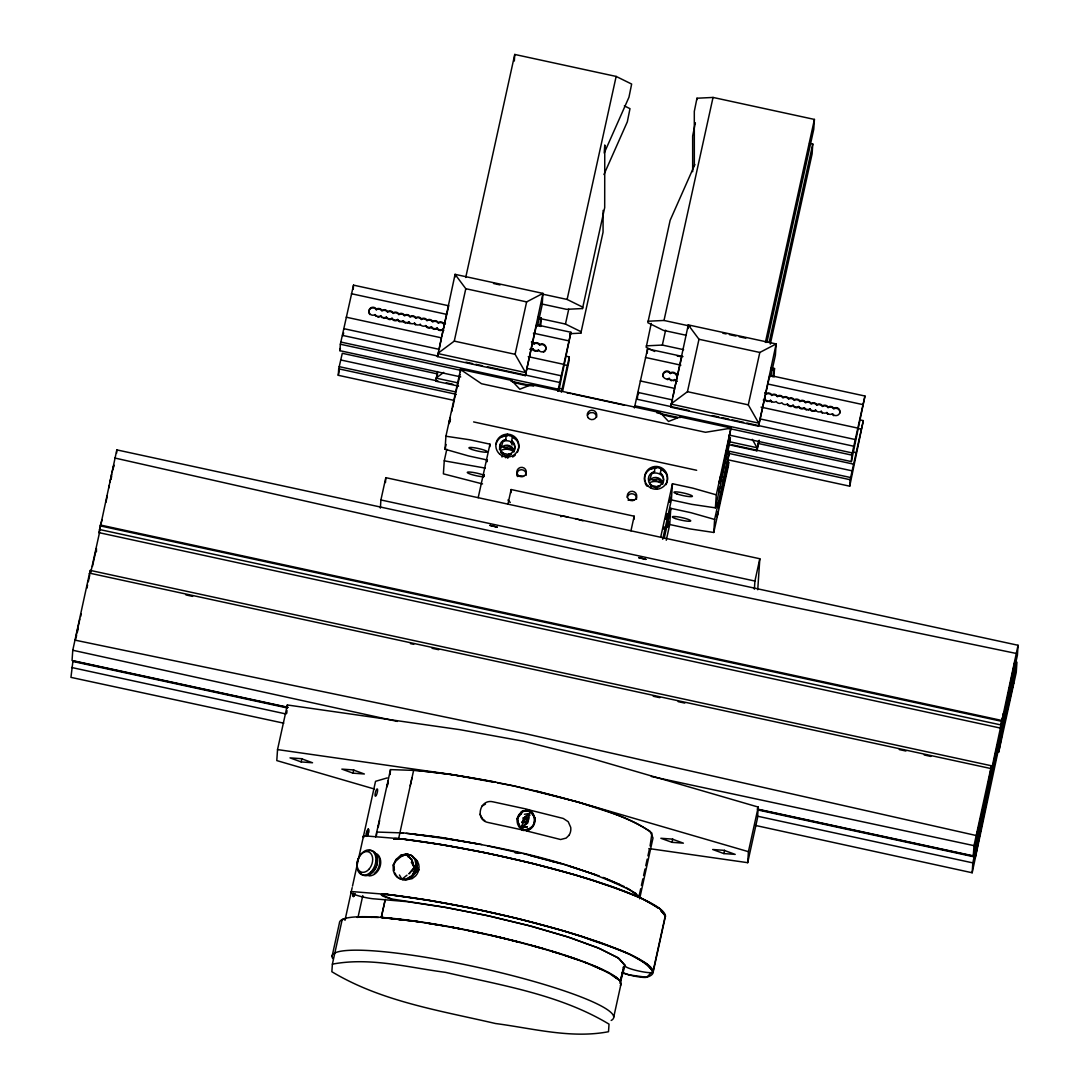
<?xml version="1.0" encoding="UTF-8"?>
<svg xmlns="http://www.w3.org/2000/svg" width="1089" height="1089" viewBox="0 0 1089 1089"><rect width="100%" height="100%" fill="white"/><g stroke="black" fill="none" stroke-linecap="round" stroke-linejoin="round"><path stroke-width="1.5" d="M393.537 871.132L393.551 865.102L396.11 859.425L400.643 855.382L406.102 853.912L411.234 855.355L414.868 859.371L416.175 865.047L414.841 871.077A13.027 11.094 -64.4 0 1 403.284 879.299A13.027 11.094 -64.4 0 1 393.537 871.132L393.36 864.816L396.11 859.425M521.903 822.372C530.792 813.919 530.397 825.19 521.495 825.857M521.1 828.606L523.618 830.145L530.071 828.593L526.205 830.009L522.026 829.859L488.24 822.522C474.654 820.126 479.65 798.713 492.8 801.79L526.586 809.113C537.558 811.591 537.122 827.517 526.749 830.635A10.727 10.618 3.8 0 0 533.869 815.62M529.894 815.28C524.993 812.939 519.276 824.931 526.6 821.487L527.049 819.69L528.778 818.751M407.191 854.443L412.323 855.872L415.957 859.902L417.264 865.564L415.93 871.595A13.027 11.094 -64.4 0 1 405.054 879.789A13.027 11.094 -64.4 0 1 395.035 873.038M287.442 707.442L72.949 660.941L70.948 677.372L283.793 723.191M116.605 453.174L116.822 449.88L1018.052 645.273L1017.412 655.17L1007.271 701.193L1006.781 708.476L1016.949 662.166L1016.241 672.403L998.695 752.24L1002.207 733.224L1000.097 741.8L972.178 872.765L755.167 825.38M972.178 872.765L972.817 862.883L982.959 816.859L983.449 809.576L973.28 855.886L757.127 809.018M991.534 765.798L990.745 769.419L990.799 768.535L89.57 573.141L89.502 574.026L90.305 570.405L991.534 765.798L988.022 784.829L990.132 776.253L1003.541 713.404L1000.315 728.065L99.085 532.671L116.822 449.88M90.088 573.617L90.305 570.405M648.881 848.549L747.694 862.679L757.495 818.084L758.23 807.072L587.434 757.318L523.782 741.296L459.83 729.657L287.346 704.978L277.532 749.586L276.797 760.585L374.398 789.021M286.788 713.227L286.965 710.477M287.156 707.727L287.346 704.978M454.236 400.439L338.271 375.297L338.706 368.831L342.3 353.299L437.832 374.003M460.715 376.889L339.918 350.699L340.353 344.219L353.517 285.141L448.545 305.737M353.244 289.347L353.517 285.141M445.428 323.188A4.029 4.002 3.8 0 0 443.944 323.773A4.029 4.002 3.8 0 0 438.309 322.548A4.029 4.002 3.8 0 0 432.673 321.323A4.029 4.002 3.8 0 0 427.051 320.112A4.029 4.002 3.8 0 0 421.416 318.886A4.029 4.002 3.8 0 0 415.78 317.661A4.029 4.002 3.8 0 0 410.145 316.45A4.029 4.002 3.8 0 0 404.509 315.225A4.029 4.002 3.8 0 0 398.887 314A4.029 4.002 3.8 0 0 393.252 312.774A4.029 4.002 3.8 0 0 387.616 311.563A4.029 4.002 3.8 0 0 381.98 310.338A4.029 4.002 3.8 0 0 376.358 309.113A4.029 3.988 3.8 0 0 370.764 307.86A4.029 3.988 3.8 0 0 369.552 313.401A4.029 3.988 3.8 0 0 375.147 314.585L375.106 315.225A4.029 4.002 3.8 0 0 376.209 316.368M445.374 323.828A4.029 4.002 3.8 0 0 443.904 324.413A4.029 4.002 3.8 0 0 438.268 323.202A4.029 4.002 3.8 0 0 432.632 321.976A4.029 4.002 3.8 0 0 426.997 320.751A4.029 4.002 3.8 0 0 421.375 319.54A4.029 4.002 3.8 0 0 415.739 318.315A4.029 4.002 3.8 0 0 410.104 317.09A4.029 4.002 3.8 0 0 404.468 315.864A4.029 4.002 3.8 0 0 398.846 314.653A4.029 4.002 3.8 0 0 393.211 313.428A4.029 4.002 3.8 0 0 387.575 312.203A4.029 4.002 3.8 0 0 381.94 310.991A4.029 4.002 3.8 0 0 376.304 309.766L376.358 309.113M375.147 314.585A4.029 4.002 3.8 0 0 380.782 315.796L380.742 316.45A4.029 4.002 3.8 0 0 381.844 317.593M387.466 318.818A4.029 4.002 3.8 0 1 386.377 317.675L386.418 317.022A4.029 4.002 3.8 0 1 380.782 315.796M388.936 319.458A4.029 4.002 3.8 0 0 391.999 318.886L392.054 318.247A4.029 4.002 3.8 0 1 386.418 317.022M380.36 508.127L380.905 499.96L385.819 477.663L759.823 558.752L757.74 589.748M385.479 482.55L385.819 477.663M400.194 321.895A4.029 4.002 3.8 0 1 397.635 320.112L397.676 319.458A4.029 4.002 3.8 0 1 392.054 318.247M405.829 323.12A4.029 4.002 3.8 0 1 403.27 321.337L403.311 320.683A4.029 4.002 3.8 0 1 397.676 319.458M410.009 323.705A4.029 4.002 3.8 0 1 408.906 322.548L408.947 321.908A4.029 4.002 3.8 0 1 403.311 320.683M376.535 835.358L376.753 832.05L403.91 832.962L440.079 837.264L481.828 844.533M379.612 820.412L378.877 823.298M408.947 321.908A4.029 4.002 3.8 0 0 414.582 323.134L414.541 323.773A4.029 4.002 3.8 0 0 415.63 324.917M390.148 774.551L390.488 769.61L417.632 770.522L453.8 774.81L495.563 782.079M420.163 324.998L420.218 324.345A4.029 4.002 3.8 0 1 414.582 323.134M420.218 324.345A4.029 4.002 3.8 0 0 425.84 325.57L425.799 326.224A4.029 4.002 3.8 0 0 431.435 327.435A4.029 4.002 3.8 0 0 437.07 328.66A4.029 4.002 3.8 0 0 442.706 329.885M431.435 327.435L431.475 326.795A4.029 4.002 3.8 0 1 425.84 325.57M437.07 328.66L437.111 328.007A4.029 4.002 3.8 0 1 431.475 326.795M536.578 324.835L525.334 375.637L437.465 356.593L455.079 274.346L542.948 293.39L542.186 304.729L537.53 325.938M454.889 277.178L455.079 274.346L465.793 288.708L526.627 301.898L542.948 293.39L525.334 375.637M446.817 449.213L444.258 460.824L443.386 473.851L482.536 483.938M487.314 460.007L468.597 455.951L445.047 449.24L445.918 436.226L460.62 369.348L511.571 380.401A10.373 1.443 12.4 0 0 518.772 383.709A10.373 1.443 12.4 0 0 531.133 385.383M460.47 371.676L460.62 369.348M514.321 61.038L514.757 54.45L616.156 76.434L631.647 84.057L628.966 97.22L604.218 153.045L604.763 144.973L604.694 207.618L582.506 308.541L566.457 309.33L541.927 304.008M489.778 446.858L489.955 444.162L469.686 439.765L445.918 436.226M499.524 449.648L499.824 445.251M510.918 492.773L511.136 489.533L634.166 516.2L633.948 519.439M535.38 351.203A4.029 4.002 3.8 0 1 532.82 349.419L532.861 348.779A4.029 4.002 3.8 0 0 538.497 349.991A4.029 3.988 3.8 0 0 544.092 351.243A4.029 3.988 3.8 0 0 545.303 345.703A4.029 3.988 3.8 0 0 539.695 344.532A4.029 4.002 3.8 0 0 534.073 343.307A4.029 4.002 3.8 0 0 531.514 341.524M543.479 352.183A4.029 3.988 3.8 0 0 545.426 346.629A4.029 3.988 3.8 0 0 539.654 345.186A4.029 4.002 3.8 0 0 534.018 343.961L534.073 343.307M538.497 349.991L538.456 350.644A4.029 4.002 3.8 0 1 536.972 351.23M540.729 326.496L541.301 318.002L538.048 317.294M566.076 356.185L569.288 356.879L569.003 361.099L562.577 391.373M537.122 324.944L570.935 332.281L558.711 391.196M560.971 516.758L560.563 515.628L567.941 516.962M569.615 333.697L580.859 333.139L580.954 331.682L565.463 324.059L540.934 318.737M582.506 308.541L582.601 307.084L567.124 299.448L542.594 294.139M651.222 323.419L646.199 347.309L654.639 351.475M694.877 164.507L670.13 220.332L647.846 322.698L663.337 330.335L686.233 335.289M647.261 353.095L647.547 348.888L682.98 356.566M677.494 373.5A4.029 4.002 3.8 0 0 676.01 374.085A4.029 4.002 3.8 0 0 670.375 372.86A4.029 3.988 3.8 0 0 664.794 371.608A4.029 3.988 3.8 0 0 663.569 377.148A4.029 3.988 3.8 0 0 669.177 378.332L669.136 378.972A4.029 3.988 3.8 0 1 667.353 379.612M663.024 376.658A4.029 3.988 3.8 0 1 670.334 373.513L670.375 372.86M769.773 375.392L758.529 426.194L670.661 407.15L688.275 324.903L776.144 343.947L775.382 355.286L770.672 376.726M663.868 529.281L664.031 526.858M669.177 378.332A4.029 4.002 3.8 0 0 674.812 379.544L674.772 380.197A4.029 4.002 3.8 0 1 673.288 380.782M670.334 373.513A4.029 4.002 3.8 0 1 675.97 374.739L676.01 374.085M695.231 124.282L695.327 122.826L692.658 135.989L692.672 171.694M696.878 99.684L696.974 98.228L713.036 97.438L814.422 119.422L813.755 129.292L766.887 342.477M669.721 524.517L670.81 508.332L691.079 512.728L714.629 519.453L713.758 532.467L689.99 528.914L669.721 524.517L666.25 540.267M671.369 499.919L672.457 483.734L692.74 488.131L716.29 494.842L715.405 507.855L691.651 504.316L671.369 499.919L662.711 539.273M688.017 328.647L688.275 324.903L698.975 339.264L759.809 352.455L776.144 343.947L758.529 426.194M511.571 380.401L519.821 389.209L531.337 384.689L660.274 412.636L668.523 421.457L680.04 416.924L730.991 427.963L720.02 483.162L730.351 437.438L730.12 440.922L715.405 507.855M729.222 444.802L756.882 450.805L758.543 441.127M767.446 401.514A4.029 4.002 3.8 0 1 764.886 399.731L764.927 399.091A4.029 4.002 3.8 0 0 770.563 400.316A4.029 4.002 3.8 0 0 776.198 401.528A4.029 4.002 3.8 0 0 781.834 402.753A4.029 4.002 3.8 0 0 787.47 403.978A4.029 4.002 3.8 0 0 793.091 405.19A4.029 4.002 3.8 0 0 798.727 406.415A4.029 4.002 3.8 0 0 804.363 407.64A4.029 3.988 3.8 0 0 809.998 408.865A4.029 4.002 3.8 0 0 815.634 410.077A4.029 4.002 3.8 0 0 821.256 411.302A4.029 4.002 3.8 0 0 826.891 412.527A4.029 4.002 3.8 0 0 832.527 413.738A4.029 3.988 3.8 0 0 838.108 414.991A4.029 3.988 3.8 0 0 839.333 409.45A4.029 3.988 3.8 0 0 833.725 408.28A4.029 4.002 3.8 0 0 828.089 407.055A4.029 4.002 3.8 0 0 822.467 405.843A4.029 4.002 3.8 0 0 816.832 404.618A4.029 4.002 3.8 0 0 811.196 403.393A4.029 3.988 3.8 0 0 805.561 402.168A4.029 4.002 3.8 0 0 799.925 400.956A4.029 4.002 3.8 0 0 794.303 399.731A4.029 4.002 3.8 0 0 788.667 398.506A4.029 4.002 3.8 0 0 783.032 397.294A4.029 4.002 3.8 0 0 777.396 396.069A4.029 4.002 3.8 0 0 771.761 394.844A4.029 4.002 3.8 0 0 766.139 393.619A4.029 4.002 3.8 0 0 765.036 392.476M839.837 413.126A4.029 3.988 3.8 0 0 833.684 408.933A4.029 4.002 3.8 0 0 828.048 407.708A4.029 4.002 3.8 0 0 822.413 406.483A4.029 4.002 3.8 0 0 816.791 405.258A4.029 4.002 3.8 0 0 811.155 404.046A4.029 3.988 3.8 0 0 805.52 402.821A4.029 4.002 3.8 0 0 799.884 401.596A4.029 4.002 3.8 0 0 794.249 400.384A4.029 4.002 3.8 0 0 788.627 399.159A4.029 4.002 3.8 0 0 782.991 397.934A4.029 4.002 3.8 0 0 777.355 396.709A4.029 4.002 3.8 0 0 771.72 395.498A4.029 4.002 3.8 0 0 766.084 394.272L766.139 393.619M754.378 589.217L754.922 581.05L759.823 558.752M771.625 402.1A4.029 4.002 3.8 0 1 770.522 400.956L770.563 400.316M773.925 377.053L774.497 368.558L771.243 367.851M747.694 862.679L748.429 851.68L758.23 807.072M787.47 403.978L787.415 404.618A4.029 4.002 3.8 0 0 791.58 406.428M793.091 405.19L793.051 405.843A4.029 4.002 3.8 0 0 798.686 407.068A4.029 4.002 3.8 0 0 804.322 408.28A4.029 3.988 3.8 0 0 806.881 410.063M809.495 143.312L812.775 144.02L812.108 153.903L770.291 344.124M809.998 408.865L809.957 409.505A4.029 3.988 3.8 0 1 808.474 410.09M815.634 410.077L815.579 410.73A4.029 4.002 3.8 0 1 814.109 411.315M821.256 411.302L821.215 411.955A4.029 4.002 3.8 0 0 822.318 413.099M826.891 412.527L826.85 413.167A4.029 4.002 3.8 0 0 827.953 414.31M832.527 413.738L832.486 414.392A4.029 3.988 3.8 0 0 833.834 415.699M727.316 459.653L849.719 486.184L850.155 479.718L863.318 420.626L860.092 419.932M728.977 435.042L851.367 461.586L851.802 455.107L864.965 396.028L769.95 375.433M863.318 420.626L849.719 486.184M864.965 396.028L851.367 461.586M1000.315 728.065L1018.052 645.273M89.57 573.141L72.772 650.256L72.051 660.492L288.217 707.36M332.39 964.146L331.859 971.728C381.313 1001.526 439.97 1010.578 495.441 1023.51C532.725 1028.356 570.867 1038.892 608.506 1031.719L609.023 1024.136C559.569 994.325 500.913 985.286 445.442 972.341C408.157 967.495 370.015 956.972 332.39 964.146L342.191 919.538L345.512 919.062M973.28 855.886L974.002 845.649L990.799 768.535M713.758 532.467L728.473 465.52L728.704 462.049L718.359 507.76L729.344 452.575L714.629 519.453M451.69 411.628L452.371 408.498M455.665 394.3L455.052 397.117M456.196 391.114L456.836 388.174M724.389 477.527L723.559 477.39M113.161 468.951L113.882 465.057L112.058 472.34M108.805 487.94L109.349 485.109M92.429 566.457L96.404 548.502L96.445 551.687M105.973 502.247L107.294 495.699M339.346 370.151L338.271 375.297M439.139 349.324L441.44 337.835M557.786 391.359L570.935 332.281M561.366 392.231L569.288 356.879M634.383 407.967L647.547 348.888M672.988 396.6L674.636 388.392M759.21 440.255L756.882 450.805M379.435 821.324L378.06 827.463L378.468 825.87M388.269 781.181L387.017 786.83M483.911 476.084L484.129 475.022M111.078 479.037L111.691 476.111M76.366 634.792L79.865 619.001M487.11 461.015L487.382 459.789M109.88 482.277L111.691 474.001M410.226 785.822L411.941 778.022M86.861 588.264L87.583 585.011M88.304 581.757L89.734 575.237M99.085 532.671L101.958 519.644M77.333 632.287L78.04 629.102M90.673 572.76L99.575 532.29M343.076 335.575L343.661 332.894M339.918 350.699L340.394 348.534M301.177 761.932L312.543 762.763L301.394 758.693L290.014 757.876L301.177 761.932L301.898 758.625M441.78 336.27L448.709 305.778M437.479 371.526L435.818 381.191L458.592 386.132M436.512 378.332L437.165 375.406M352.999 773.163L364.366 773.993L353.217 769.937L341.837 769.106L352.999 773.163L353.721 769.869M465.724 277.477L514.757 54.45M526.627 301.898L515.097 354.306L525.538 372.561L437.669 353.517L454.263 341.116L465.793 288.708M332.063 956.414L339.428 922.968A144.116 20.051 12.4 0 1 487.191 934.321A144.116 20.051 12.4 0 1 620.403 985.504M452.793 407.381L454.63 398.247M460.048 374.385L457.257 387.058M449.798 422.341L450.451 419.333M445.047 449.24L446.095 444.475M344.968 920.355L352.169 887.644M352.496 886.133L375.542 781.317L387.276 777.9M362.773 895.607L358.118 916.802L378.482 917.483M375.678 836.937L390.488 769.61M398.506 839.183L413.657 770.209C469.972 775.368 525.456 787.238 579.811 802.566C604.368 811.169 631.007 816.927 651.957 833.18L650.092 845.99M478.194 497.687L489.955 444.162M502.015 457.012L502.887 453.024A7.609 7.528 3.8 0 1 505.868 439.452C504.969 431.652 514.321 436.948 516.363 439.874A11.53 11.421 3.8 0 1 517.343 452.411M415.93 871.595L417.264 865.564M507.773 458.265L508.645 454.276A7.609 7.528 3.8 0 0 511.639 440.705L512.511 436.703M507.923 504.139L511.136 489.533M567.124 299.448L616.156 76.434M565.463 324.059L568.73 309.194M580.859 333.139L603.047 232.229L603.129 210.368M521.645 827.558L527.13 826.932L521.645 827.558L522.625 823.27L526.777 822.195L527.43 823.134M523.196 817.608L524.422 818.874L528.71 817.676L529.662 813.388L524.394 814.3M696.974 98.228L694.306 111.391L694.333 165.787M637.106 399.323L637.691 396.641M647.941 321.241L664.004 320.452L713.036 97.438M646.294 345.853L662.343 345.063L665.61 330.198M630.953 530.806L634.166 516.2M651.004 487.926L651.59 485.258A7.609 7.528 3.8 0 1 654.571 471.687C653.672 463.887 663.024 469.182 665.066 472.109A11.53 11.421 3.8 0 1 666.046 484.659M674.976 386.826L681.905 356.334M671.682 402.821L672.335 399.894M656.762 489.179L657.348 486.511A7.609 7.528 3.8 0 0 660.342 472.939L661.214 468.951M759.809 352.455L748.293 404.863L758.734 423.117L670.865 404.073L687.458 391.686L698.975 339.264M660.683 537.258L672.457 483.734M664.222 538.252L670.81 508.332M716.29 494.842L730.991 427.963M639.257 895.294L640.7 888.719M641.421 885.425L642.864 878.85M643.585 875.57L645.028 868.995M645.763 865.714L647.206 859.139M647.928 855.845L649.371 849.27M613.72 1017.14L621.07 983.694M639.624 898.793L653.005 837.986L650.147 831.343C615.884 809.835 575.278 801.899 536.809 791.118M765.39 342.436L814.422 119.422M769.147 342.45L812.775 144.02M772.686 376.808L774.497 368.558L771.529 370.097M672.008 842.328L683.388 843.158L672.226 839.102L660.86 838.271L672.008 842.328L672.73 839.034M621.914 972.395L629.347 974.954L646.567 977.282L653.101 971.197L665.352 915.441L660.683 910.717M653.155 972.123L647.315 964.201L629.36 954.155L600.611 942.706L563.204 930.741L519.943 919.116L474.014 908.702L428.835 900.29L387.779 894.491L353.871 891.728A14.239 1.974 12.4 0 0 355.735 894.981A14.239 1.974 12.4 0 0 375.324 898.942L407.654 901.706L447.171 907.654L490.145 916.217L532.575 926.576L570.459 937.779L600.23 948.778L619.11 958.511L625.331 966.093A14.239 1.987 12.4 0 0 639.107 971.102A14.239 1.987 12.4 0 0 653.155 972.123L665.406 916.366L659.58 908.444L641.612 898.398L612.862 886.963L575.468 874.984L532.194 863.359L486.266 852.959L441.099 844.533L400.031 838.734L366.135 835.971A14.239 1.987 12.4 0 0 363.821 837.482M723.831 853.572L735.211 854.389L724.049 850.332L712.669 849.502L723.831 853.572L724.553 850.264M387.698 783.154L388.31 780.527M80.627 616.578L81.226 613.924M387.289 785.727L387.63 784.203M483.693 476.519L484.156 474.518M487.069 461.736L487.328 460.593M669.817 500.15C668.074 507.433 671.614 492.078 669.871 499.361M719.162 490.036C717.42 497.319 720.959 481.964 719.216 489.247M717.515 514.648C715.772 521.93 719.312 506.562 717.569 513.845M437.465 356.593L438.173 353.734M638.045 395.212L638.739 392.353M670.661 407.15L671.369 404.291M620.294 981.339L623.806 967.032M620.158 981.897L623.888 966.705M75.318 640.209L76.625 635.459M620.049 983.449L624.827 966.038M723.722 480.535L722.919 480.29M503.009 441.467L500.872 448.069A7.609 7.528 3.8 0 1 514.267 450.982C517.207 443.237 508.794 438.908 502.791 441.481M651.712 473.701L649.575 480.317A7.609 7.528 3.8 0 1 662.97 483.217C665.91 475.471 657.497 471.156 651.494 473.729M603.946 174.539L627.318 121.832L629.987 108.669L624.351 105.892M354.674 893.933L353.462 896.533L353.258 893.211A3.743 0.912 -75.6 0 0 353.353 896.546A3.743 0.912 -75.6 0 0 355.055 893.497M627.182 497.333L628.081 495.427C630.408 492.473 635.595 493.535 636.466 497.251L636.493 499.347M529.472 815.239L524.558 817.213L523.278 822.358M406.102 853.912L411.982 860.133L414.487 867.661L408.947 873.882L416.175 865.047M396.546 860.174L393.36 864.816L394.422 869.798M413.221 874.072L417.114 868.927L416.366 866.027M413.207 874.14L417.114 868.927L415.249 865.809M519.548 814.803L522.271 811.278L527.797 810.706M502.791 441.331L505.868 439.452M651.494 473.579L654.571 471.687M517.343 818.37L523.319 811.196L529.295 810.842A10.373 9.951 73.8 0 0 519.78 827.763L517.152 818.424M528.042 818.601C527.593 822.549 526.259 823.161 528.614 819.35M623.099 967.345L625.277 965.317L617.49 957.435L597.167 947.498L566.253 936.417L527.621 925.269L484.918 915.073L442.134 906.783L391.496 898.942A14.239 1.987 12.4 0 1 381.613 895.199A14.239 1.987 12.4 0 1 387.371 894.437C453.46 902.795 518.745 917.088 582.424 936.608C606.233 946.777 635.295 950.874 653.101 971.197M511.381 454.059L510.496 454.78M397.213 859.942L401.732 855.9M399.418 874.971L401.923 879.204L406.987 875.175M413.126 871.663L416.924 868.627L415.835 868.11M413.003 873.541L418.026 869.526L418.761 869.88L413.657 873.854M407.286 878.809L409.845 876.836M526.749 830.635L533.093 825.789M443.686 372.397L436.022 378.114L457.176 382.702M523.578 818.669L523.945 820.385L522.339 821.787L523.932 820.412L523.183 818.288M481.706 806.282L485.463 804.104M538.334 319.54L541.301 318.002L539.504 326.156A12.102 1.688 12.4 0 0 536.373 325.243M400.276 856.852L406.551 854.293L411.234 855.355M505.473 457.679L507.46 457.012M511.408 453.623L508.645 454.276M528.723 817.662L524.408 818.86L523.945 818.138M403.093 855.532L405.829 854.811M526.749 822.209L527.539 823.257M495.999 444.421A11.53 11.421 3.8 0 1 501.92 436.73L506.753 435.45M644.715 481.61A11.53 11.421 3.8 0 1 650.623 468.978L655.455 467.698M509.325 455.379L505.541 455.692L501.321 452.793M526.559 821.501L527.035 819.758L528.669 818.765M521.127 813.932L519.616 814.395L521.318 813.905M517.384 476.506L520.583 475.757L523.455 476.383M501.92 436.73L507.801 435.396M650.623 468.978L656.504 467.63M400.643 855.382L406.551 854.293L411.982 860.133L414.841 871.077M657.348 486.511L660.356 485.844M730.95 428.168L705.522 432.292L481.501 383.723L460.579 369.552L463.778 370.192M726.118 453.283L729.29 452.765M357.124 917.414L362.106 916.707L372.152 917.387M393.687 839.115L399.636 838.693C465.724 847.038 531.01 861.331 594.689 880.851C616.102 889.141 639.638 894.75 658.355 908.362M387.371 894.437L381.436 894.872L391.496 898.942M521.958 822.372L523.782 821.759L524.599 819.568M656.422 488.035L650.882 486.075M404.114 879.34A11.748 9.883 -59.1 0 0 406.02 879.817L412.078 878.673L415.617 875.937A11.748 10.359 -62.4 0 0 418.707 864.326L417.482 861.385M381.871 917.591L401.718 919.661M553.266 862.148L556.452 862.257M393.891 918.871L408.892 920.477M406.442 833.357L438.921 837.237M384.54 917.755L381.3 917.401L385.247 899.473L381.3 917.401L418.666 921.73M389.399 918.286L420.313 921.947M411.37 833.943C485.925 843.839 562.659 856.934 630.531 890.339M515.151 852.891L518.5 853.286M414.868 921.226L439.82 925.201M575.36 518.568L582.955 520.801M277.532 749.586L450.029 774.265L494.297 782.324M473.606 421.919L696.661 470.285M444.258 460.824L485.19 468.093M450.288 926.957L461.654 929.094M445.36 838.271L477.921 843.921M426.738 923.023L459.286 928.672M425.295 922.778L445.224 926.072M450.193 926.902L461.845 929.176M453.174 927.529L480.875 933.164M497.578 782.909L513.967 785.904L577.619 801.926L748.429 851.68M487.899 845.962L520.733 853.191M469.264 930.7L502.097 937.942M1016.105 653.427L564.633 559.623L114.876 458.033M74.855 640.101L526.314 733.891L976.071 835.494M468.12 930.455L482.699 933.532M490.785 935.247L505.364 938.691M651.345 776.484L974.002 845.649M493.535 283.494L500.069 284.923M664.004 320.452L690.167 326.128M722.865 333.22L726.145 333.928M729.412 334.636L735.946 336.052M739.227 336.773L745.761 338.189M662.343 345.063L683.606 349.678M351.407 293.717L446.436 314.326M533.406 333.18L568.839 340.857M645.437 357.464L680.87 365.155M767.84 384.009L862.856 404.604M346.248 317.198L441.276 337.794M528.247 356.661L563.666 364.339M640.278 380.946L674.091 388.283M761.061 407.136L857.696 428.086M454.263 341.116L515.097 354.306M563.966 364.761L567.178 365.468M687.458 391.686L748.293 404.863M857.982 428.508L861.208 429.216M343.947 328.687L439.48 349.406M526.777 368.327L561.366 375.828M637.977 392.435L672.566 399.935M759.863 418.87L855.396 439.575M342.477 335.385L438.009 356.089M466.01 362.161L472.599 363.59M475.893 364.311L482.481 365.741M487.423 366.802L559.896 382.525M636.507 399.132L689.214 410.553M712.274 415.562L718.863 416.978M722.157 417.7L728.745 419.129M732.039 419.837L743.569 422.341M746.863 423.049L853.926 446.272M558.793 388.242L562.019 388.936M852.823 451.989L856.049 452.684M340.83 342.055L558.262 389.195M634.86 405.802L852.279 452.942M572.651 393.973L595.792 398.982M597.439 399.336L620.567 404.359A10.373 1.443 12.4 0 1 624.446 405.312M340.353 344.219L461.151 370.41M511.068 381.232L533.624 386.132M656.926 412.867L677.862 417.4M727.792 428.222L851.802 455.107M758.203 443.468L853.749 464.186M729.426 441.726L757.086 447.729L752.268 439.303M340.816 359.983L438.009 381.055M446.245 382.838L452.833 384.267M732.026 444.802L852.265 470.87M339.183 366.653L456.128 392.013M727.098 450.764L850.632 477.54M338.706 368.831L456.277 394.313M727.751 453.174L850.155 479.718M501.335 452.929L509.951 454.766M650.392 485.218L658.981 487.11M380.905 499.96L754.922 581.05M100.161 524.966L1001.39 720.374M100.106 525.851L1001.336 721.245M99.303 529.458L1000.532 724.852M185.947 594.934L192.603 596.377M410.43 643.599L413.752 644.32M432.047 648.282L438.69 649.725M653.196 696.239L659.839 697.668M678.134 701.643L684.79 703.086M899.283 749.586L905.939 751.029M924.221 754.99L930.877 756.433M758.012 809.467L974.179 856.335M72.909 661.459L287.414 707.973M757.971 809.985L974.138 856.852M71.588 667.489L286.08 713.989M756.651 816.015L972.817 862.883M498.122 937.044L517.792 941.876M72.772 650.256L397.403 721.435M495.332 936.349L519.657 942.325M530.384 855.559L560.617 863.645M519.97 942.421L511.857 940.351L541.982 948.383M529.703 944.912L544.255 948.982M523.074 853.572L562.414 863.945L599.236 875.924M534.372 946.259L556.86 952.834M550.367 950.82L560.018 953.733M570.051 866.395L595.166 874.617M551.415 951.146L576.544 959.355M565.191 955.448L577.755 959.695M569.397 956.932L586.603 963.003M662.861 482.386L651.971 479.909L657.838 479.024L662.888 481.964M603.02 877.394L620.077 884.636M584.385 962.145L601.441 969.387M592.824 965.535L600.352 968.856M374.466 853.163L377.461 854.266C384.58 860.991 379.149 875.311 369.47 875.91L366.557 874.835M594.322 966.134L603.075 970M605.212 878.333L624.337 886.569M597.466 967.617L609.336 973.335M626.229 887.494L635.323 893.715M607.594 972.246L616.687 978.466M407.463 854.007L408.552 854.525M401.923 879.204L403.012 879.735M412.935 857.547L414.691 858.459A11.788 10.155 -68.9 0 1 417.468 861.399M612.617 975.363L616.714 977.65M507.229 434.184L509.72 435.586M615.993 977.895L618.838 979.542M628.353 888.978L636.412 893.797M633.104 892.109L638.222 895.621M614.468 976.847L619.6 980.372M651.59 485.258L649.452 483.992M502.887 453.024L500.627 451.2L500.994 452.262M660.261 468.447L665.066 472.109M511.558 436.199L516.363 439.874M481.501 818.057L484.836 820.698M660.342 472.939L662.52 475.961M511.639 440.705L513.817 443.727M507.964 500.014L510.278 502.478M534.849 817.812L530.86 811.945L526.532 809.93L533.311 813.891L530.86 811.945A10.727 10.618 3.8 0 1 533.066 814.259M416.175 865.605L418.761 869.88M416.338 866.694L418.026 869.526M406.551 854.293L408.13 856.961M411.315 862.311L414.487 867.661M479.95 814.259L482.291 818.506M510.809 441.671L512.129 445.02M528.179 819.473L526.913 823.556L523.292 825.775A5.744 5.676 3 0 1 521.917 825.884M526.096 475.417L526.069 473.307A4.764 4.724 3.8 0 0 517.683 471.496L516.799 475.498M764.927 399.091A4.029 4.002 3.8 0 1 763.457 399.677M677.372 381.327A4.029 4.002 3.8 0 1 674.812 379.544M677.29 356.13A12.102 1.688 12.4 0 1 680.38 356.539M671.695 380.755A4.029 4.002 3.8 0 1 670.239 380.115M812.517 411.288A4.029 4.002 3.8 0 1 811.046 410.648M770.522 400.956A4.029 4.002 3.8 0 1 769.038 401.542M764.886 399.731A4.029 4.002 3.8 0 1 763.416 400.33M764.995 393.129A4.029 4.002 3.8 0 1 766.084 394.272M675.97 374.739A4.029 4.002 3.8 0 1 677.453 374.153M437.111 328.007A4.029 4.002 3.8 0 0 442.747 329.232A4.029 4.002 3.8 0 0 443.836 330.375M532.861 348.779A4.029 4.002 3.8 0 1 529.798 349.338M369.892 314.558A4.029 3.988 3.8 0 1 370.464 308.691A4.029 3.988 3.8 0 1 376.304 309.766M386.377 317.675A4.029 4.002 3.8 0 1 383.301 318.233M379.258 317.035A4.029 4.002 3.8 0 1 377.665 317.008M397.635 320.112A4.029 4.002 3.8 0 1 391.999 318.886M403.27 321.337A4.029 4.002 3.8 0 1 401.787 321.922M408.906 322.548A4.029 4.002 3.8 0 1 407.422 323.147M532.82 349.419A4.029 4.002 3.8 0 1 531.35 350.005M531.459 342.177A4.029 4.002 3.8 0 1 534.018 343.961M378.251 855.723A11.761 8.059 -70 0 1 374.33 873.514M376.413 860.133A9.461 6.48 -70 0 1 376.413 862.787M374.67 868.069A9.461 6.48 -70 0 1 373.064 870.247M368.695 850.672A13.027 8.93 -70 0 1 376.263 866.545A13.027 8.93 -70 0 1 360.187 872.534M376.045 855.9A10.727 7.351 -70 0 1 376.644 865.755A10.727 7.351 -70 0 1 370.206 873.528M521.386 811.768A10.727 10.291 73.9 0 1 523.85 810.652M526.314 810.148A10.373 10.277 3.8 0 1 534.25 822.372A10.373 10.277 3.8 0 1 521.903 830.213M332.744 958.579A144.116 20.01 12.4 0 1 479.419 967.726A144.116 20.01 12.4 0 1 611.174 1020.447M523.455 830.431A10.373 9.951 73.8 0 1 520.869 828.838M520.651 812.721A10.373 9.951 73.8 0 1 527.634 810.638M622.01 972.627A14.239 1.974 12.4 0 0 635.663 976.357A14.239 1.974 12.4 0 0 646.567 977.282A172.947 24.067 12.4 0 0 582.424 936.608A172.947 24.067 12.4 0 0 387.357 894.437M665.325 916.952A172.947 24.081 12.4 0 0 577.088 875.447A172.947 24.081 12.4 0 0 399.622 838.68A14.239 1.987 12.4 0 0 393.714 838.952M649.343 482.754A12.687 12.551 3.8 0 1 662.765 484.142M500.641 450.519A12.687 12.551 3.8 0 1 514.062 451.894M515.328 455.025A11.53 11.421 3.8 0 1 512.606 456.985M646.866 486.089A11.53 11.421 3.8 0 1 645.205 483.189M677.127 417.686A10.373 1.443 12.4 0 1 665.08 415.29A10.373 1.443 12.4 0 1 660.274 412.636M680.04 416.924A10.373 1.443 12.4 0 1 679.835 417.632M567.11 392.884A10.373 1.443 12.4 0 1 571.004 393.605M587.516 415.249A4.764 4.724 3.8 0 1 590.728 412.677L591.79 412.663A3.58 3.553 3.8 0 1 595.438 414.364L596.105 415.181A4.764 4.724 3.8 0 1 596.595 417.223M628.067 500.15A9.883 9.774 3.8 0 1 633.921 500.11M483.666 476.819A9.461 1.32 12.4 0 1 470.149 474.028A9.461 1.32 12.4 0 1 470.285 472.082A9.461 1.32 12.4 0 1 483.775 475.158M996.966 753.275L985.763 801.627L995.632 752.798L1004.466 716.576L996.966 753.275M448.913 423.567L450.084 418.23L448.913 423.567M665.583 519.072L666.767 513.722L665.583 519.072M667.611 526.94L668.796 521.604L667.611 526.94M717.624 506.793L718.808 501.444L717.624 506.793M719.284 482.196L720.455 476.846L719.284 482.196M985.314 806.078L975.063 857.928L989.084 789.076L985.314 806.078M985.858 797.856L985.79 798.986L990.173 777.138L976.765 835.181L985.858 797.856M1004.439 719.067L1004.371 720.183L1013.573 682.817L1000.056 740.915L1004.439 719.067M1004.997 710.858L1001.145 728.977L1015.111 660.547L1004.997 710.858M368.3 829.097L366.489 833.003L366.707 836.325L368.518 832.418L368.3 829.097M568.962 835.331L566.144 838.094L560.617 839.524L526.205 830.839L520.773 827.735L517.901 822.181A10.55 10.427 34.2 0 1 519.644 814.218L522.693 811.387L528.696 809.808L563.244 818.452L568.213 821.705L570.718 827.368A10.522 9.42 86 0 1 568.962 835.331M503.486 447.416L514.335 450.07L509.135 446.776L503.486 447.416M489.996 525.388L497.156 527.13L489.996 525.388M638.698 557.622L645.859 559.378L638.698 557.622M403.189 833.003L399.935 832.663L403.202 833.031M368.803 869.403A10.727 7.351 -70 0 0 368.749 851.952A10.727 7.351 -70 0 0 357.042 864.489A10.727 7.351 -70 0 0 368.803 869.403M371.226 871.568A13.027 8.93 -70 0 0 371.172 850.386A13.027 8.93 -70 0 0 356.933 865.605A13.027 8.93 -70 0 0 371.226 871.568M376.345 795.188A3.743 0.912 -75.6 0 0 377.434 789.076A3.743 0.912 -75.6 0 0 375.201 793.432A3.743 0.912 -75.6 0 0 376.345 795.188M367.524 835.317A3.743 0.912 -75.6 0 0 368.599 829.219A3.743 0.912 -75.6 0 0 366.38 833.575A3.743 0.912 -75.6 0 0 367.524 835.317M676.827 493.875A9.461 1.32 12.4 0 0 692.168 496.516A9.461 1.32 12.4 0 0 680.543 492.405A9.461 1.32 12.4 0 0 676.827 493.875M648.295 486.279A11.53 11.421 3.8 0 0 667.312 480.276A11.53 11.421 3.8 0 0 652.542 466.963A11.53 11.421 3.8 0 0 648.295 486.279M499.592 454.031A11.53 11.421 3.8 0 0 518.609 448.042A11.53 11.421 3.8 0 0 503.839 434.715A11.53 11.421 3.8 0 0 499.592 454.031M518.391 475.539A4.764 4.724 3.8 0 0 526.246 473.062A4.764 4.724 3.8 0 0 520.147 467.549A4.764 4.724 3.8 0 0 518.391 475.539M628.789 499.47A4.764 4.724 3.8 0 0 636.657 496.992A4.764 4.724 3.8 0 0 630.545 491.493A4.764 4.724 3.8 0 0 628.789 499.47M588.087 417.604A4.764 4.724 3.8 0 0 596.309 416.924A4.764 4.724 3.8 0 0 591.586 410.213A4.764 4.724 3.8 0 0 588.087 417.604M471.796 449.43A9.461 1.32 12.4 0 0 487.137 452.058A9.461 1.32 12.4 0 0 475.512 447.96A9.461 1.32 12.4 0 0 471.796 449.43M675.18 518.487A9.461 1.32 12.4 0 0 690.508 521.114A9.461 1.32 12.4 0 0 678.883 517.016A9.461 1.32 12.4 0 0 675.18 518.487"/></g></svg>
